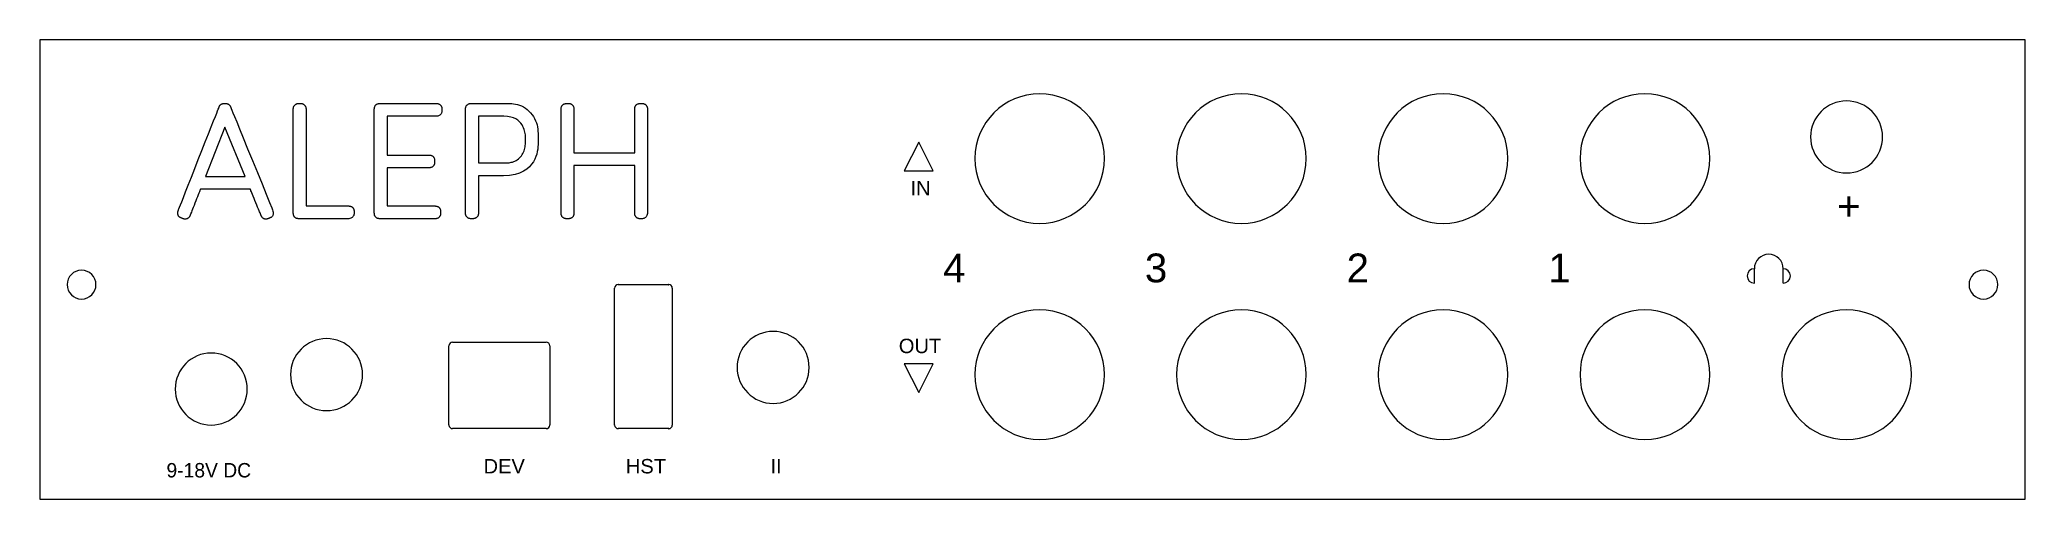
# Model space of a CAD drawing. Header units: inches. Extents: x 0 to 6.89, y 0 to 1.6.
import ezdxf
from ezdxf.enums import TextEntityAlignment as Align

# ---------------------------------------------------------------- set-up
doc = ezdxf.new("R2010")
doc.units = ezdxf.units.IN
doc.header["$MEASUREMENT"] = 0
doc.layers.add('CUT', color=4, linetype='Continuous', true_color=0x00ffff)
doc.layers.add('etch', color=7, linetype='Continuous', true_color=0xffffff)
doc.styles.add('textstyle0', font='')
doc.styles.add('textstyle1', font='')
doc.styles.add('textstyle10', font='')
doc.styles.add('textstyle2', font='')
doc.styles.add('textstyle3', font='')
doc.styles.add('textstyle4', font='')
doc.styles.add('textstyle5', font='')
doc.styles.add('textstyle6', font='')
doc.styles.add('textstyle7', font='')
doc.styles.add('textstyle8', font='')
doc.styles.add('textstyle9', font='')
doc.styles.get('textstyle0').set_extended_font_data('Arial')
doc.styles.get('textstyle1').set_extended_font_data('Arial')
doc.styles.get('textstyle10').set_extended_font_data('Arial')
doc.styles.get('textstyle2').set_extended_font_data('Arial')
doc.styles.get('textstyle3').set_extended_font_data('Arial')
doc.styles.get('textstyle4').set_extended_font_data('Arial')
doc.styles.get('textstyle5').set_extended_font_data('Andale Mono')
doc.styles.get('textstyle6').set_extended_font_data('Arial')
doc.styles.get('textstyle7').set_extended_font_data('Arial')
doc.styles.get('textstyle8').set_extended_font_data('Arial')
doc.styles.get('textstyle9').set_extended_font_data('Arial')

msp = doc.modelspace()

# ---------------------------------------------------------------- linework, layer by layer
at = {"layer": 'CUT'}
for points in [[(0, 1.595, 1), (0, 1.5945)], [(0.0003, 1.5948, 1), (-0.0003, 1.5948)], [(6.8902, 1.5948, 1), (6.8898, 1.5948)], [(6.89, 1.5945, 1), (6.89, 1.595)], [(3.47, 0.9573, 1), (3.47, 1.4073, 1), (3.47, 0.9573)], [(4.17, 0.9573, 1), (4.17, 1.4073, 1), (4.17, 0.9573)], [(4.87, 0.9573, 1), (4.87, 1.4073, 1), (4.87, 0.9573)], [(4.87, 0.9573, 1), (4.87, 1.4073, 1), (4.87, 0.9573)], [(5.57, 0.9573, 1), (5.57, 1.4073, 1), (5.57, 0.9573)], [(6.27, 1.1323, 1), (6.27, 1.3823, 1), (6.27, 1.1323)], [(0.145, 0.6948, 1), (0.145, 0.7948, 1), (0.145, 0.6948)], [(6.745, 0.6948, 1), (6.745, 0.7948, 1), (6.745, 0.6948)], [(1.9952, 0.7323, 1), (1.9948, 0.7323)], [(1.9948, 0.7323, 1), (1.9952, 0.7323)], [(2.0075, 0.7448, 0.414214), (1.995, 0.7323)], [(2.0075, 0.745, 1), (2.0075, 0.7445)], [(2.0075, 0.7445, 1), (2.0075, 0.745)], [(2.1825, 0.745, 1), (2.1825, 0.7445)], [(2.1825, 0.7445, 1), (2.1825, 0.745)], [(2.195, 0.7323, 0.414214), (2.1825, 0.7448)], [(2.1953, 0.7323, 1), (2.1947, 0.7323)], [(2.1947, 0.7323, 1), (2.1953, 0.7323)], [(3.47, 0.2073, 1), (3.47, 0.6573, 1), (3.47, 0.2073)], [(4.17, 0.2073, 1), (4.17, 0.6573, 1), (4.17, 0.2073)], [(4.87, 0.2073, 1), (4.87, 0.6573, 1), (4.87, 0.2073)], [(5.57, 0.2073, 1), (5.57, 0.6573, 1), (5.57, 0.2073)], [(5.57, 0.2073, 1), (5.57, 0.6573, 1), (5.57, 0.2073)], [(6.27, 0.2073, 1), (6.27, 0.6573, 1), (6.27, 0.2073)], [(0.995, 0.3073, 1), (0.995, 0.5573, 1), (0.995, 0.3073)], [(2.545, 0.3323, 1), (2.545, 0.5823, 1), (2.545, 0.3323)], [(0.595, 0.2573, 1), (0.595, 0.5073, 1), (0.595, 0.2573)], [(1.4203, 0.5323, 1), (1.4198, 0.5323)], [(1.4198, 0.5323, 1), (1.4203, 0.5323)], [(1.4325, 0.5448, 0.414214), (1.42, 0.5323)], [(1.4325, 0.545, 1), (1.4325, 0.5445)], [(1.4325, 0.5445, 1), (1.4325, 0.545)], [(1.7575, 0.545, 1), (1.7575, 0.5445)], [(1.7575, 0.5445, 1), (1.7575, 0.545)], [(1.77, 0.5323, 0.414214), (1.7575, 0.5448)], [(1.7703, 0.5323, 1), (1.7697, 0.5323)], [(1.7697, 0.5323, 1), (1.7703, 0.5323)], [(1.4203, 0.2573, 1), (1.4198, 0.2573)], [(1.4198, 0.2573, 1), (1.4203, 0.2573)], [(1.42, 0.2573, 0.414214), (1.4325, 0.2448)], [(1.4325, 0.245, 1), (1.4325, 0.2445)], [(1.4325, 0.2445, 1), (1.4325, 0.245)], [(1.7575, 0.245, 1), (1.7575, 0.2445)], [(1.7575, 0.2448, 0.414214), (1.77, 0.2573)], [(1.7575, 0.2445, 1), (1.7575, 0.245)], [(1.7703, 0.2573, 1), (1.7697, 0.2573)], [(1.7697, 0.2573, 1), (1.7703, 0.2573)], [(1.9952, 0.2573, 1), (1.9948, 0.2573)], [(1.9948, 0.2573, 1), (1.9952, 0.2573)], [(1.995, 0.2573, 0.414214), (2.0075, 0.2448)], [(2.0075, 0.245, 1), (2.0075, 0.2445)], [(2.0075, 0.2445, 1), (2.0075, 0.245)], [(2.1825, 0.245, 1), (2.1825, 0.2445)], [(2.1825, 0.2448, 0.414214), (2.195, 0.2573)], [(2.1825, 0.2445, 1), (2.1825, 0.245)], [(2.1953, 0.2573, 1), (2.1947, 0.2573)], [(2.1947, 0.2573, 1), (2.1953, 0.2573)], [(0, 0, 1), (0, -0.0005)], [(6.89, -0.0005, 1), (6.89, 0)], [(-0.0003, -0.0003, 1), (0.0003, -0.0003)], [(6.8898, -0.0003, 1), (6.8902, -0.0003)]]:
    msp.add_lwpolyline(points, format="xyb", dxfattribs=at)
for points in [[(6.89, 1.5948), (0, 1.5948)], [(0, 1.5948), (0, -0.0003)], [(6.89, -0.0003), (6.89, 1.5948)], [(1.995, 0.2573), (1.995, 0.7323)], [(2.0075, 0.7448), (2.1825, 0.7448)], [(2.195, 0.7323), (2.195, 0.2573)], [(1.42, 0.2573), (1.42, 0.5323)], [(1.4325, 0.5448), (1.7575, 0.5448)], [(1.77, 0.5323), (1.77, 0.2573)], [(1.7575, 0.2448), (1.4325, 0.2448)], [(2.1825, 0.2448), (2.0075, 0.2448)], [(0, -0.0003), (6.89, -0.0003)]]:
    msp.add_lwpolyline(points, dxfattribs=at)
at = {"layer": 'etch'}
for p, q in [((3.05, 1.2395), (3, 1.1395)), ((3.1, 1.1395), (3.05, 1.2395)), ((3, 1.1395), (3.1, 1.1395)), ((5.95, 0.75), (5.95, 0.8)), ((6.05, 0.75), (6.05, 0.8)), ((3.1, 0.47), (3, 0.47)), ((3, 0.47), (3.05, 0.37)), ((3.05, 0.37), (3.1, 0.47))]:
    msp.add_line(p, q, dxfattribs=at)
for points in [[(0.808, 1.004), (0.8093, 1.0002), (0.8101, 0.9968), (0.8104, 0.9937), (0.8103, 0.991), (0.8099, 0.9885), (0.8092, 0.9864), (0.8083, 0.9845), (0.8072, 0.9829), (0.806, 0.9814), (0.8048, 0.9802), (0.8036, 0.9791), (0.8024, 0.9782), (0.8011, 0.9774), (0.7998, 0.9767), (0.7985, 0.9761), (0.7971, 0.9755), (0.7958, 0.975), (0.7945, 0.9744), (0.7931, 0.9739), (0.7918, 0.9734), (0.7905, 0.9729), (0.7891, 0.9726), (0.7877, 0.9723), (0.7864, 0.9721), (0.785, 0.972), (0.7835, 0.972), (0.7821, 0.9722), (0.7807, 0.9725), (0.7793, 0.973), (0.7779, 0.9735), (0.7766, 0.9742), (0.7753, 0.9749), (0.7741, 0.9758), (0.7731, 0.9767), (0.7721, 0.9777), (0.7712, 0.9788), (0.7704, 0.9799), (0.7698, 0.981), (0.7692, 0.9821), (0.7687, 0.9831), (0.7683, 0.984), (0.7679, 0.9849), (0.7676, 0.9855), (0.7674, 0.9861), (0.7671, 0.9868), (0.7668, 0.9877), (0.7662, 0.989), (0.7655, 0.9909), (0.7644, 0.9935), (0.763, 0.9969), (0.7611, 1.0014), (0.7588, 1.0071), (0.7561, 1.0137), (0.7531, 1.021), (0.7499, 1.0287), (0.7467, 1.0365), (0.7436, 1.0441), (0.7407, 1.0513), (0.7381, 1.0576), (0.7359, 1.063), (0.7342, 1.0672), (0.7329, 1.0703), (0.732, 1.0726), (0.7313, 1.0741), (0.7309, 1.0751), (0.7307, 1.0756), (0.7307, 1.0758), (0.7306, 1.0758), (0.7306, 1.0758), (0.7303, 1.0758), (0.7295, 1.0758), (0.7279, 1.0758), (0.7252, 1.0758), (0.7212, 1.0758), (0.7155, 1.0758), (0.7078, 1.0758), (0.698, 1.0758), (0.686, 1.0758), (0.6724, 1.0758), (0.6577, 1.0758), (0.6425, 1.0758), (0.6274, 1.0758), (0.6129, 1.0758), (0.5995, 1.0758), (0.5879, 1.0758), (0.5785, 1.0758), (0.5713, 1.0758), (0.5659, 1.0758), (0.5621, 1.0758), (0.5597, 1.0758), (0.5583, 1.0758), (0.5576, 1.0758), (0.5574, 1.0758), (0.5574, 1.0758), (0.5573, 1.0758), (0.5572, 1.0755), (0.557, 1.075), (0.5566, 1.0739), (0.5559, 1.0722), (0.555, 1.0698), (0.5537, 1.0665), (0.5519, 1.0621), (0.5497, 1.0565), (0.5472, 1.05), (0.5443, 1.0428), (0.5413, 1.0352), (0.5382, 1.0274), (0.5352, 1.0198), (0.5324, 1.0126), (0.5299, 1.0062), (0.5277, 1.0007), (0.526, 0.9964), (0.5247, 0.9932), (0.5238, 0.9907), (0.5231, 0.989), (0.5226, 0.9878), (0.5223, 0.9869), (0.522, 0.9863), (0.5218, 0.9857), (0.5215, 0.985), (0.5212, 0.9842), (0.5208, 0.9832), (0.5203, 0.9822), (0.5197, 0.9811), (0.519, 0.98), (0.5183, 0.9789), (0.5174, 0.9778), (0.5164, 0.9768), (0.5153, 0.9759), (0.5141, 0.9751), (0.5128, 0.9743), (0.5114, 0.9737), (0.51, 0.9731), (0.5086, 0.9727), (0.5071, 0.9724), (0.5057, 0.9723), (0.5043, 0.9722), (0.5028, 0.9723), (0.5015, 0.9725), (0.5001, 0.9728), (0.4987, 0.9732), (0.4974, 0.9736), (0.496, 0.9741), (0.4947, 0.9745), (0.4934, 0.9751), (0.4921, 0.9756), (0.4907, 0.9761), (0.4894, 0.9767), (0.4882, 0.9773), (0.4869, 0.978), (0.4858, 0.9787), (0.4847, 0.9795), (0.4836, 0.9805), (0.4826, 0.9815), (0.4817, 0.9827), (0.4809, 0.9839), (0.4802, 0.9852), (0.4797, 0.9866), (0.4792, 0.988), (0.4788, 0.9895), (0.4786, 0.9909), (0.4785, 0.9924), (0.4785, 0.9938), (0.4786, 0.9952), (0.4788, 0.9965), (0.4791, 0.9977), (0.4794, 0.9989), (0.4797, 0.9999), (0.4801, 1.0008), (0.4804, 1.0016), (0.4806, 1.0023), (0.481, 1.0032), (0.4817, 1.005), (0.4829, 1.0082), (0.485, 1.0134), (0.4881, 1.0212), (0.4925, 1.0323), (0.4983, 1.0472), (0.5059, 1.0665), (0.5153, 1.0903), (0.5262, 1.1177), (0.5379, 1.1475), (0.5502, 1.1786), (0.5625, 1.2098), (0.5744, 1.24), (0.5854, 1.268), (0.5952, 1.2926), (0.6031, 1.3128), (0.6093, 1.3285), (0.614, 1.3402), (0.6173, 1.3486), (0.6195, 1.3543), (0.6209, 1.3577), (0.6216, 1.3596), (0.622, 1.3605), (0.6222, 1.3611), (0.6224, 1.3616), (0.6226, 1.3623), (0.623, 1.363), (0.6233, 1.3638), (0.6237, 1.3647), (0.6242, 1.3655), (0.6248, 1.3664), (0.6254, 1.3672), (0.6261, 1.368), (0.6268, 1.3688), (0.6276, 1.3695), (0.6284, 1.3702), (0.6293, 1.3708), (0.6303, 1.3714), (0.6312, 1.3719), (0.6322, 1.3723), (0.6332, 1.3727), (0.6343, 1.3729), (0.6353, 1.3732), (0.6364, 1.3733), (0.6374, 1.3734), (0.6385, 1.3735), (0.6396, 1.3735), (0.6407, 1.3735), (0.6418, 1.3735), (0.6428, 1.3735), (0.6439, 1.3735), (0.645, 1.3735), (0.646, 1.3735), (0.6471, 1.3734), (0.6481, 1.3733), (0.6491, 1.3731), (0.6502, 1.3729), (0.6512, 1.3726), (0.6522, 1.3722), (0.6532, 1.3718), (0.6541, 1.3713), (0.655, 1.3707), (0.6559, 1.3701), (0.6568, 1.3694), (0.6576, 1.3687), (0.6583, 1.3679), (0.659, 1.3671), (0.6596, 1.3663), (0.6602, 1.3655), (0.6607, 1.3646), (0.6611, 1.3638), (0.6615, 1.3631), (0.6618, 1.3624), (0.6621, 1.3618), (0.6623, 1.3612), (0.6626, 1.3606), (0.6631, 1.3593), (0.6644, 1.3562), (0.6667, 1.3506), (0.6703, 1.3416), (0.6758, 1.3283), (0.6833, 1.3098), (0.6933, 1.2852), (0.7061, 1.2538), (0.7214, 1.2165), (0.738, 1.1756), (0.755, 1.134), (0.7712, 1.0941), (0.7857, 1.0586), (0.7974, 1.03), (0.8052, 1.0109)], [(1.0688, 0.9735), (1.0656, 0.9735), (1.0569, 0.9735), (1.0438, 0.9735), (1.0275, 0.9735), (1.0092, 0.9735), (0.99, 0.9735), (0.971, 0.9735), (0.9535, 0.9735), (0.9386, 0.9735), (0.9268, 0.9735), (0.9179, 0.9735), (0.9113, 0.9735), (0.9067, 0.9735), (0.9037, 0.9735), (0.9018, 0.9735), (0.9008, 0.9735), (0.9, 0.9735), (0.8993, 0.9735), (0.8984, 0.9735), (0.8974, 0.9735), (0.8963, 0.9736), (0.8951, 0.9738), (0.8938, 0.974), (0.8925, 0.9743), (0.8912, 0.9747), (0.89, 0.9752), (0.8887, 0.9758), (0.8875, 0.9766), (0.8863, 0.9775), (0.8852, 0.9784), (0.8842, 0.9795), (0.8833, 0.9806), (0.8825, 0.9818), (0.8818, 0.9831), (0.8812, 0.9843), (0.8807, 0.9856), (0.8804, 0.9869), (0.8801, 0.9882), (0.88, 0.9894), (0.8799, 0.9906), (0.8798, 0.9916), (0.8798, 0.9926), (0.8798, 0.9934), (0.8798, 0.9941), (0.8798, 0.9951), (0.8798, 0.997), (0.8798, 1.0003), (0.8798, 1.0056), (0.8798, 1.0134), (0.8798, 1.0245), (0.8798, 1.0392), (0.8798, 1.0582), (0.8798, 1.0816), (0.8798, 1.1086), (0.8798, 1.1379), (0.8798, 1.1684), (0.8798, 1.1992), (0.8798, 1.229), (0.8798, 1.2568), (0.8798, 1.2815), (0.8798, 1.302), (0.8798, 1.318), (0.8798, 1.3302), (0.8798, 1.339), (0.8798, 1.345), (0.8798, 1.3489), (0.8798, 1.3512), (0.8798, 1.3524), (0.8798, 1.3531), (0.8798, 1.3539), (0.8798, 1.3548), (0.8798, 1.3558), (0.8799, 1.357), (0.8801, 1.3582), (0.8803, 1.3594), (0.8806, 1.3607), (0.881, 1.362), (0.8816, 1.3633), (0.8822, 1.3646), (0.883, 1.3658), (0.8839, 1.367), (0.8849, 1.3681), (0.886, 1.3691), (0.8871, 1.3701), (0.8883, 1.3709), (0.8896, 1.3716), (0.8908, 1.3722), (0.8921, 1.3726), (0.8935, 1.373), (0.8948, 1.3732), (0.8962, 1.3734), (0.8976, 1.3735), (0.899, 1.3735), (0.9004, 1.3735), (0.9018, 1.3735), (0.9032, 1.3735), (0.9046, 1.3735), (0.9061, 1.3735), (0.9074, 1.3734), (0.9088, 1.3732), (0.9102, 1.373), (0.9115, 1.3727), (0.9128, 1.3722), (0.9141, 1.3717), (0.9154, 1.371), (0.9166, 1.3701), (0.9177, 1.3692), (0.9188, 1.3682), (0.9198, 1.3671), (0.9207, 1.3659), (0.9215, 1.3647), (0.9221, 1.3634), (0.9227, 1.3622), (0.9231, 1.3608), (0.9234, 1.3595), (0.9237, 1.3583), (0.9238, 1.3571), (0.9239, 1.3559), (0.924, 1.3549), (0.924, 1.3539), (0.924, 1.3532), (0.924, 1.3525), (0.924, 1.3513), (0.924, 1.3493), (0.924, 1.3458), (0.924, 1.3403), (0.924, 1.3322), (0.924, 1.3211), (0.924, 1.3064), (0.924, 1.2875), (0.924, 1.2647), (0.924, 1.2388), (0.924, 1.2109), (0.924, 1.1821), (0.924, 1.1534), (0.924, 1.1258), (0.924, 1.1003), (0.924, 1.078), (0.924, 1.0598), (0.924, 1.0457), (0.924, 1.0352), (0.924, 1.0277), (0.924, 1.0227), (0.924, 1.0197), (0.924, 1.0183), (0.924, 1.0177), (0.924, 1.0177), (0.924, 1.0177), (0.9243, 1.0177), (0.9251, 1.0177), (0.9266, 1.0177), (0.929, 1.0177), (0.9326, 1.0177), (0.9375, 1.0177), (0.944, 1.0177), (0.9523, 1.0177), (0.9624, 1.0177), (0.9737, 1.0177), (0.9859, 1.0177), (0.9984, 1.0177), (1.0108, 1.0177), (1.0228, 1.0177), (1.0337, 1.0177), (1.0433, 1.0177), (1.051, 1.0177), (1.057, 1.0177), (1.0615, 1.0177), (1.0648, 1.0177), (1.0671, 1.0177), (1.0686, 1.0177), (1.0696, 1.0177), (1.0703, 1.0177), (1.0709, 1.0177), (1.0718, 1.0177), (1.0727, 1.0177), (1.0738, 1.0176), (1.0749, 1.0175), (1.0762, 1.0173), (1.0774, 1.0171), (1.0787, 1.0167), (1.08, 1.0163), (1.0813, 1.0157), (1.0825, 1.015), (1.0837, 1.0142), (1.0849, 1.0132), (1.0859, 1.0122), (1.0869, 1.0111), (1.0878, 1.01), (1.0885, 1.0088), (1.0892, 1.0075), (1.0897, 1.0062), (1.0901, 1.0049), (1.0904, 1.0036), (1.0906, 1.0022), (1.0907, 1.0008), (1.0908, 0.9994), (1.0909, 0.998), (1.0909, 0.9966), (1.0909, 0.9952), (1.0909, 0.9938), (1.0908, 0.9924), (1.0907, 0.9909), (1.0906, 0.9895), (1.0903, 0.988), (1.0899, 0.9865), (1.0894, 0.985), (1.0887, 0.9835), (1.0878, 0.9819), (1.0867, 0.9804), (1.0853, 0.9788), (1.0836, 0.9774), (1.0815, 0.9761), (1.0791, 0.9751), (1.0761, 0.9742), (1.0727, 0.9737)], [(1.3732, 1.3291), (1.3698, 1.3291), (1.3604, 1.3291), (1.3463, 1.3291), (1.329, 1.3291), (1.3096, 1.3291), (1.2894, 1.3291), (1.2699, 1.3291), (1.2523, 1.3291), (1.2377, 1.3291), (1.2266, 1.3291), (1.2183, 1.3291), (1.2125, 1.3291), (1.2087, 1.3291), (1.2065, 1.3291), (1.2055, 1.3291), (1.2051, 1.3291), (1.2051, 1.3291), (1.2051, 1.329), (1.2051, 1.3286), (1.2051, 1.3276), (1.2051, 1.3259), (1.2051, 1.3231), (1.2051, 1.3191), (1.2051, 1.3137), (1.2051, 1.3065), (1.2051, 1.2975), (1.2051, 1.287), (1.2051, 1.2755), (1.2051, 1.2635), (1.2051, 1.2514), (1.2051, 1.2397), (1.2051, 1.2289), (1.2051, 1.2195), (1.2051, 1.2117), (1.2051, 1.2058), (1.2051, 1.2014), (1.2051, 1.1983), (1.2051, 1.1963), (1.2051, 1.1952), (1.2051, 1.1946), (1.2051, 1.1945), (1.2051, 1.1945), (1.2052, 1.1945), (1.2057, 1.1945), (1.2067, 1.1945), (1.2086, 1.1945), (1.2115, 1.1945), (1.2158, 1.1945), (1.2216, 1.1945), (1.2293, 1.1945), (1.2389, 1.1945), (1.25, 1.1945), (1.2622, 1.1945), (1.2749, 1.1945), (1.2877, 1.1945), (1.3001, 1.1945), (1.3115, 1.1945), (1.3216, 1.1945), (1.3297, 1.1945), (1.336, 1.1945), (1.3407, 1.1945), (1.344, 1.1945), (1.3463, 1.1945), (1.3478, 1.1945), (1.3488, 1.1945), (1.3495, 1.1945), (1.3502, 1.1945), (1.3511, 1.1944), (1.3521, 1.1944), (1.3533, 1.1943), (1.3545, 1.1942), (1.3558, 1.194), (1.3571, 1.1937), (1.3585, 1.1933), (1.3598, 1.1928), (1.3612, 1.1921), (1.3624, 1.1913), (1.3637, 1.1904), (1.3648, 1.1894), (1.3659, 1.1883), (1.3668, 1.1871), (1.3677, 1.1858), (1.3684, 1.1845), (1.369, 1.1832), (1.3694, 1.1818), (1.3698, 1.1804), (1.37, 1.179), (1.3701, 1.1776), (1.3702, 1.1761), (1.3703, 1.1747), (1.3703, 1.1732), (1.3703, 1.1718), (1.3703, 1.1703), (1.3702, 1.1688), (1.3702, 1.1674), (1.37, 1.166), (1.3698, 1.1645), (1.3695, 1.1631), (1.3691, 1.1618), (1.3685, 1.1604), (1.3678, 1.1591), (1.367, 1.1579), (1.3661, 1.1567), (1.365, 1.1555), (1.3639, 1.1545), (1.3627, 1.1536), (1.3614, 1.1528), (1.3601, 1.1521), (1.3587, 1.1515), (1.3574, 1.1511), (1.356, 1.1508), (1.3547, 1.1505), (1.3535, 1.1504), (1.3523, 1.1503), (1.3513, 1.1503), (1.3504, 1.1503), (1.3496, 1.1503), (1.3489, 1.1503), (1.348, 1.1503), (1.3466, 1.1503), (1.3445, 1.1503), (1.3414, 1.1503), (1.337, 1.1503), (1.331, 1.1503), (1.3232, 1.1503), (1.3135, 1.1503), (1.3023, 1.1503), (1.2901, 1.1503), (1.2773, 1.1503), (1.2645, 1.1503), (1.2522, 1.1503), (1.2408, 1.1503), (1.2309, 1.1503), (1.2229, 1.1503), (1.2167, 1.1503), (1.2122, 1.1503), (1.209, 1.1503), (1.207, 1.1503), (1.2058, 1.1503), (1.2053, 1.1503), (1.2051, 1.1503), (1.2051, 1.1503), (1.2051, 1.1501), (1.2051, 1.1497), (1.2051, 1.1487), (1.2051, 1.1469), (1.2051, 1.1441), (1.2051, 1.14), (1.2051, 1.1344), (1.2051, 1.1272), (1.2051, 1.1181), (1.2051, 1.1077), (1.2051, 1.0963), (1.2051, 1.0845), (1.2051, 1.0726), (1.2051, 1.0612), (1.2051, 1.0506), (1.2051, 1.0414), (1.2051, 1.034), (1.2051, 1.0283), (1.2051, 1.0242), (1.2051, 1.0212), (1.2051, 1.0194), (1.2051, 1.0183), (1.2051, 1.0178), (1.2051, 1.0177), (1.2051, 1.0177), (1.2053, 1.0177), (1.2058, 1.0177), (1.2071, 1.0177), (1.2093, 1.0177), (1.2129, 1.0177), (1.2179, 1.0177), (1.2248, 1.0177), (1.2338, 1.0177), (1.245, 1.0177), (1.258, 1.0177), (1.272, 1.0177), (1.2867, 1.0177), (1.3013, 1.0177), (1.3154, 1.0177), (1.3284, 1.0177), (1.3397, 1.0177), (1.3488, 1.0177), (1.3558, 1.0177), (1.361, 1.0177), (1.3647, 1.0177), (1.3672, 1.0177), (1.3688, 1.0177), (1.3698, 1.0177), (1.3705, 1.0177), (1.3712, 1.0177), (1.3721, 1.0177), (1.3732, 1.0176), (1.3743, 1.0176), (1.3755, 1.0174), (1.3768, 1.0172), (1.3782, 1.0169), (1.3795, 1.0165), (1.3809, 1.0159), (1.3822, 1.0153), (1.3834, 1.0144), (1.3846, 1.0135), (1.3857, 1.0125), (1.3867, 1.0114), (1.3877, 1.0102), (1.3885, 1.0089), (1.3892, 1.0076), (1.3897, 1.0063), (1.3901, 1.0049), (1.3904, 1.0035), (1.3907, 1.0021), (1.3908, 1.0007), (1.3909, 0.9992), (1.3909, 0.9978), (1.3909, 0.9963), (1.3909, 0.9948), (1.3909, 0.9934), (1.3909, 0.9919), (1.3908, 0.9905), (1.3906, 0.989), (1.3904, 0.9876), (1.3901, 0.9862), (1.3897, 0.9849), (1.3892, 0.9835), (1.3885, 0.9822), (1.3876, 0.981), (1.3867, 0.9798), (1.3857, 0.9787), (1.3846, 0.9776), (1.3834, 0.9767), (1.3821, 0.9759), (1.3808, 0.9752), (1.3795, 0.9747), (1.3781, 0.9743), (1.3768, 0.974), (1.3755, 0.9737), (1.3743, 0.9736), (1.3731, 0.9735), (1.3721, 0.9735), (1.3712, 0.9735), (1.3705, 0.9735), (1.3697, 0.9735), (1.3686, 0.9735), (1.3668, 0.9735), (1.364, 0.9735), (1.3598, 0.9735), (1.3539, 0.9735), (1.3459, 0.9735), (1.3355, 0.9735), (1.3227, 0.9735), (1.3079, 0.9735), (1.2919, 0.9735), (1.2752, 0.9735), (1.2586, 0.9735), (1.2427, 0.9735), (1.2281, 0.9735), (1.2154, 0.9735), (1.2052, 0.9735), (1.1974, 0.9735), (1.1916, 0.9735), (1.1875, 0.9735), (1.1848, 0.9735), (1.1831, 0.9735), (1.182, 0.9735), (1.1813, 0.9735), (1.1806, 0.9735), (1.1797, 0.9735), (1.1786, 0.9735), (1.1775, 0.9736), (1.1762, 0.9738), (1.1749, 0.974), (1.1736, 0.9743), (1.1722, 0.9747), (1.1709, 0.9753), (1.1696, 0.976), (1.1684, 0.9768), (1.1672, 0.9777), (1.1661, 0.9788), (1.165, 0.9799), (1.1641, 0.9811), (1.1633, 0.9823), (1.1626, 0.9836), (1.1621, 0.985), (1.1617, 0.9863), (1.1614, 0.9876), (1.1612, 0.9889), (1.161, 0.9902), (1.161, 0.9913), (1.1609, 0.9923), (1.1609, 0.9932), (1.1609, 0.994), (1.1609, 0.9949), (1.1609, 0.9967), (1.1609, 0.9999), (1.1609, 1.0052), (1.1609, 1.0133), (1.1609, 1.0247), (1.1609, 1.0402), (1.1609, 1.0603), (1.1609, 1.0851), (1.1609, 1.1135), (1.1609, 1.1442), (1.1609, 1.1761), (1.1609, 1.2079), (1.1609, 1.2384), (1.1609, 1.2663), (1.1609, 1.2904), (1.1609, 1.3097), (1.1609, 1.3244), (1.1609, 1.3353), (1.1609, 1.3429), (1.1609, 1.3478), (1.1609, 1.3508), (1.1609, 1.3523), (1.1609, 1.3532), (1.1609, 1.354), (1.1609, 1.3549), (1.161, 1.3559), (1.1611, 1.3571), (1.1612, 1.3583), (1.1614, 1.3596), (1.1618, 1.3609), (1.1622, 1.3623), (1.1627, 1.3636), (1.1634, 1.3649), (1.1643, 1.3662), (1.1652, 1.3674), (1.1662, 1.3685), (1.1674, 1.3695), (1.1686, 1.3704), (1.1698, 1.3712), (1.1711, 1.3719), (1.1725, 1.3724), (1.1738, 1.3728), (1.1751, 1.3731), (1.1764, 1.3733), (1.1777, 1.3734), (1.1788, 1.3735), (1.1798, 1.3735), (1.1807, 1.3735), (1.1814, 1.3735), (1.1822, 1.3735), (1.1834, 1.3735), (1.1852, 1.3735), (1.1882, 1.3735), (1.1927, 1.3735), (1.1989, 1.3735), (1.2072, 1.3735), (1.2181, 1.3735), (1.2314, 1.3735), (1.2467, 1.3735), (1.2631, 1.3735), (1.2802, 1.3735), (1.2972, 1.3735), (1.3134, 1.3735), (1.3282, 1.3735), (1.341, 1.3735), (1.3512, 1.3735), (1.359, 1.3735), (1.3648, 1.3735), (1.3688, 1.3735), (1.3715, 1.3735), (1.3732, 1.3735), (1.3742, 1.3735), (1.375, 1.3735), (1.3757, 1.3735), (1.3766, 1.3735), (1.3777, 1.3735), (1.3788, 1.3734), (1.3801, 1.3733), (1.3814, 1.373), (1.3827, 1.3727), (1.3841, 1.3723), (1.3855, 1.3717), (1.3868, 1.371), (1.388, 1.3702), (1.3892, 1.3692), (1.3904, 1.3682), (1.3914, 1.3671), (1.3924, 1.3659), (1.3932, 1.3646), (1.3939, 1.3633), (1.3944, 1.362), (1.3948, 1.3606), (1.3951, 1.3592), (1.3953, 1.3578), (1.3955, 1.3563), (1.3955, 1.3549), (1.3956, 1.3534), (1.3956, 1.352), (1.3956, 1.3505), (1.3955, 1.349), (1.3955, 1.3475), (1.3953, 1.3461), (1.3951, 1.3445), (1.3948, 1.343), (1.3943, 1.3414), (1.3936, 1.3398), (1.3927, 1.3382), (1.3916, 1.3365), (1.3902, 1.3349), (1.3885, 1.3334), (1.3864, 1.332), (1.3838, 1.3308), (1.3808, 1.3299), (1.3773, 1.3293)], [(1.609, 1.1229), (1.6073, 1.1229), (1.6028, 1.1229), (1.596, 1.1229), (1.5875, 1.1229), (1.5779, 1.1229), (1.5679, 1.1229), (1.558, 1.1229), (1.5489, 1.1229), (1.5412, 1.1229), (1.535, 1.1229), (1.5304, 1.1229), (1.527, 1.1229), (1.5247, 1.1229), (1.5232, 1.1229), (1.5224, 1.1229), (1.5221, 1.1229), (1.522, 1.1229), (1.522, 1.1229), (1.522, 1.1228), (1.522, 1.1223), (1.522, 1.1212), (1.522, 1.1195), (1.522, 1.1168), (1.522, 1.1129), (1.522, 1.1078), (1.522, 1.1011), (1.522, 1.0928), (1.522, 1.0833), (1.522, 1.0728), (1.522, 1.0619), (1.522, 1.0509), (1.522, 1.0402), (1.522, 1.0301), (1.522, 1.0212), (1.522, 1.0137), (1.522, 1.0079), (1.522, 1.0034), (1.522, 1.0001), (1.522, 0.9977), (1.522, 0.9962), (1.522, 0.9951), (1.522, 0.9943), (1.522, 0.9937), (1.522, 0.9929), (1.522, 0.992), (1.522, 0.991), (1.5219, 0.9899), (1.5217, 0.9887), (1.5215, 0.9874), (1.5212, 0.9861), (1.5208, 0.9848), (1.5202, 0.9836), (1.5196, 0.9823), (1.5188, 0.9811), (1.5179, 0.9799), (1.5169, 0.9789), (1.5158, 0.9778), (1.5146, 0.9769), (1.5134, 0.9761), (1.5121, 0.9754), (1.5108, 0.9749), (1.5095, 0.9744), (1.5082, 0.9741), (1.5068, 0.9738), (1.5054, 0.9737), (1.504, 0.9736), (1.5026, 0.9735), (1.5012, 0.9735), (1.4998, 0.9735), (1.4984, 0.9735), (1.497, 0.9735), (1.4956, 0.9736), (1.4942, 0.9736), (1.4928, 0.9738), (1.4915, 0.974), (1.4901, 0.9743), (1.4888, 0.9747), (1.4875, 0.9753), (1.4863, 0.9759), (1.4851, 0.9767), (1.4839, 0.9776), (1.4828, 0.9786), (1.4818, 0.9797), (1.4809, 0.9808), (1.4801, 0.982), (1.4794, 0.9833), (1.4789, 0.9845), (1.4784, 0.9858), (1.4781, 0.9871), (1.4779, 0.9884), (1.4777, 0.9896), (1.4776, 0.9908), (1.4776, 0.9918), (1.4776, 0.9927), (1.4776, 0.9935), (1.4776, 0.9942), (1.4776, 0.9953), (1.4776, 0.9974), (1.4776, 1.001), (1.4776, 1.0067), (1.4776, 1.015), (1.4776, 1.0266), (1.4776, 1.042), (1.4776, 1.0617), (1.4776, 1.0858), (1.4776, 1.1132), (1.4776, 1.1428), (1.4776, 1.1735), (1.4776, 1.2042), (1.4776, 1.2338), (1.4776, 1.2612), (1.4776, 1.2853), (1.4776, 1.3051), (1.4776, 1.3205), (1.4776, 1.332), (1.4776, 1.3404), (1.4776, 1.3461), (1.4776, 1.3496), (1.4776, 1.3517), (1.4776, 1.3528), (1.4776, 1.3535), (1.4776, 1.3543), (1.4776, 1.3552), (1.4776, 1.3563), (1.4777, 1.3574), (1.4779, 1.3586), (1.4781, 1.3599), (1.4784, 1.3612), (1.4789, 1.3625), (1.4794, 1.3638), (1.4801, 1.365), (1.4809, 1.3662), (1.4818, 1.3674), (1.4828, 1.3684), (1.4839, 1.3694), (1.4851, 1.3703), (1.4863, 1.3711), (1.4875, 1.3718), (1.4888, 1.3723), (1.4901, 1.3727), (1.4914, 1.373), (1.4927, 1.3733), (1.4939, 1.3734), (1.495, 1.3735), (1.496, 1.3735), (1.4969, 1.3735), (1.4977, 1.3735), (1.4983, 1.3735), (1.499, 1.3735), (1.5, 1.3735), (1.5014, 1.3735), (1.5034, 1.3735), (1.5062, 1.3735), (1.51, 1.3735), (1.515, 1.3735), (1.5214, 1.3735), (1.5291, 1.3735), (1.5378, 1.3735), (1.5471, 1.3735), (1.5567, 1.3735), (1.5663, 1.3735), (1.5754, 1.3735), (1.5838, 1.3735), (1.5912, 1.3735), (1.5971, 1.3735), (1.6018, 1.3735), (1.6055, 1.3735), (1.6085, 1.3735), (1.6111, 1.3735), (1.6135, 1.3735), (1.616, 1.3735), (1.6189, 1.3735), (1.6225, 1.3735), (1.6269, 1.3735), (1.632, 1.3734), (1.6378, 1.373), (1.644, 1.3724), (1.6507, 1.3714), (1.6575, 1.3699), (1.6645, 1.3678), (1.6715, 1.3651), (1.6784, 1.3616), (1.685, 1.3574), (1.6914, 1.3525), (1.6975, 1.347), (1.7031, 1.3411), (1.7083, 1.3347), (1.713, 1.328), (1.7171, 1.3211), (1.7206, 1.3139), (1.7233, 1.3067), (1.7255, 1.2995), (1.7271, 1.2921), (1.7282, 1.2847), (1.7289, 1.2773), (1.7293, 1.2697), (1.7296, 1.2621), (1.7296, 1.2544), (1.7296, 1.2466), (1.7296, 1.2388), (1.7294, 1.2309), (1.7289, 1.2229), (1.728, 1.2147), (1.7265, 1.2064), (1.7244, 1.198), (1.7215, 1.1893), (1.7177, 1.1805), (1.7129, 1.1715), (1.7068, 1.1625), (1.6992, 1.1537), (1.6899, 1.1455), (1.6786, 1.1382), (1.6651, 1.1319), (1.6492, 1.1271), (1.6305, 1.124)], [(1.6107, 1.3291), (1.6092, 1.3291), (1.6051, 1.3291), (1.5989, 1.3291), (1.5911, 1.3291), (1.5823, 1.3291), (1.5728, 1.3291), (1.5632, 1.3291), (1.5541, 1.3291), (1.5459, 1.3291), (1.5391, 1.3291), (1.5337, 1.3291), (1.5296, 1.3291), (1.5266, 1.3291), (1.5245, 1.3291), (1.5232, 1.3291), (1.5225, 1.3291), (1.5221, 1.3291), (1.522, 1.3291), (1.522, 1.3291), (1.522, 1.3289), (1.522, 1.3285), (1.522, 1.3276), (1.522, 1.3259), (1.522, 1.3232), (1.522, 1.3195), (1.522, 1.3144), (1.522, 1.3077), (1.522, 1.2993), (1.522, 1.2892), (1.522, 1.2777), (1.522, 1.2653), (1.522, 1.2523), (1.522, 1.2392), (1.522, 1.2263), (1.522, 1.2142), (1.522, 1.2032), (1.522, 1.1937), (1.522, 1.186), (1.522, 1.18), (1.522, 1.1754), (1.522, 1.1721), (1.522, 1.1699), (1.522, 1.1685), (1.522, 1.1678), (1.522, 1.1675), (1.522, 1.1674), (1.522, 1.1674), (1.5222, 1.1674), (1.5225, 1.1674), (1.5231, 1.1674), (1.5241, 1.1674), (1.5257, 1.1674), (1.5279, 1.1674), (1.5309, 1.1674), (1.5348, 1.1674), (1.5396, 1.1674), (1.5453, 1.1674), (1.5517, 1.1674), (1.5585, 1.1674), (1.5655, 1.1674), (1.5725, 1.1674), (1.5793, 1.1674), (1.5857, 1.1674), (1.5914, 1.1674), (1.5962, 1.1674), (1.6001, 1.1674), (1.6032, 1.1674), (1.6056, 1.1674), (1.6076, 1.1674), (1.6093, 1.1674), (1.6108, 1.1674), (1.6124, 1.1674), (1.6141, 1.1674), (1.6162, 1.1674), (1.6187, 1.1674), (1.6217, 1.1675), (1.625, 1.1677), (1.6286, 1.168), (1.6324, 1.1685), (1.6364, 1.1693), (1.6406, 1.1703), (1.6447, 1.1717), (1.6489, 1.1735), (1.653, 1.1757), (1.657, 1.1783), (1.6609, 1.1813), (1.6646, 1.1846), (1.668, 1.1882), (1.6712, 1.1921), (1.6741, 1.1962), (1.6767, 1.2004), (1.679, 1.2048), (1.6808, 1.2092), (1.6822, 1.2138), (1.6833, 1.2184), (1.6842, 1.223), (1.6847, 1.2277), (1.6851, 1.2324), (1.6853, 1.2371), (1.6854, 1.2418), (1.6854, 1.2464), (1.6854, 1.251), (1.6854, 1.2556), (1.6853, 1.2601), (1.685, 1.2647), (1.6845, 1.2693), (1.6837, 1.274), (1.6826, 1.2788), (1.6811, 1.2838), (1.6791, 1.2889), (1.6766, 1.2942), (1.6735, 1.2997), (1.6696, 1.3051), (1.6648, 1.3104), (1.6591, 1.3154), (1.6522, 1.3199), (1.6441, 1.3236), (1.6345, 1.3265), (1.6234, 1.3284)], [(2.1088, 0.9956), (2.1085, 0.9915), (2.108, 0.988), (2.1071, 0.985), (2.1059, 0.9825), (2.1046, 0.9804), (2.1031, 0.9787), (2.1015, 0.9774), (2.0999, 0.9763), (2.0983, 0.9754), (2.0967, 0.9748), (2.0951, 0.9743), (2.0936, 0.9739), (2.0921, 0.9737), (2.0906, 0.9736), (2.0891, 0.9735), (2.0877, 0.9735), (2.0862, 0.9735), (2.0847, 0.9735), (2.0833, 0.9735), (2.0818, 0.9736), (2.0804, 0.9737), (2.079, 0.9739), (2.0776, 0.9742), (2.0762, 0.9746), (2.0749, 0.9751), (2.0736, 0.9758), (2.0723, 0.9766), (2.0711, 0.9775), (2.07, 0.9785), (2.0689, 0.9796), (2.068, 0.9807), (2.0672, 0.982), (2.0664, 0.9832), (2.0659, 0.9846), (2.0654, 0.9859), (2.0651, 0.9873), (2.0649, 0.9886), (2.0647, 0.9898), (2.0646, 0.991), (2.0646, 0.992), (2.0646, 0.993), (2.0646, 0.9937), (2.0646, 0.9944), (2.0646, 0.9953), (2.0646, 0.9967), (2.0646, 0.999), (2.0646, 1.0023), (2.0646, 1.007), (2.0646, 1.0134), (2.0646, 1.0218), (2.0646, 1.0325), (2.0646, 1.0449), (2.0646, 1.0586), (2.0646, 1.073), (2.0646, 1.0876), (2.0646, 1.1018), (2.0646, 1.1149), (2.0646, 1.1266), (2.0646, 1.1362), (2.0646, 1.1436), (2.0646, 1.1491), (2.0646, 1.153), (2.0646, 1.1556), (2.0646, 1.1571), (2.0646, 1.1578), (2.0646, 1.1581), (2.0646, 1.1581), (2.0644, 1.1581), (2.0639, 1.1581), (2.0625, 1.1581), (2.06, 1.1581), (2.056, 1.1581), (2.05, 1.1581), (2.0418, 1.1581), (2.031, 1.1581), (2.0173, 1.1581), (2.0012, 1.1581), (1.9835, 1.1581), (1.9648, 1.1581), (1.9459, 1.1581), (1.9275, 1.1581), (1.9103, 1.1581), (1.895, 1.1581), (1.8825, 1.1581), (1.8727, 1.1581), (1.8654, 1.1581), (1.8603, 1.1581), (1.8569, 1.1581), (1.8548, 1.1581), (1.8538, 1.1581), (1.8535, 1.1581), (1.8535, 1.1581), (1.8535, 1.158), (1.8535, 1.1576), (1.8535, 1.1566), (1.8535, 1.1547), (1.8535, 1.1517), (1.8535, 1.1472), (1.8535, 1.1409), (1.8535, 1.1327), (1.8535, 1.1222), (1.8535, 1.1099), (1.8535, 1.0963), (1.8535, 1.0819), (1.8535, 1.0674), (1.8535, 1.0531), (1.8535, 1.0399), (1.8535, 1.0281), (1.8535, 1.0183), (1.8535, 1.0107), (1.8535, 1.005), (1.8535, 1.0008), (1.8535, 0.998), (1.8535, 0.9961), (1.8535, 0.9949), (1.8535, 0.9942), (1.8535, 0.9935), (1.8535, 0.9926), (1.8535, 0.9916), (1.8534, 0.9905), (1.8533, 0.9893), (1.8531, 0.9881), (1.8528, 0.9867), (1.8525, 0.9854), (1.852, 0.9841), (1.8513, 0.9827), (1.8506, 0.9815), (1.8497, 0.9803), (1.8487, 0.9791), (1.8476, 0.9781), (1.8465, 0.9771), (1.8452, 0.9762), (1.8439, 0.9755), (1.8426, 0.9749), (1.8413, 0.9744), (1.8399, 0.9741), (1.8385, 0.9738), (1.8371, 0.9737), (1.8356, 0.9736), (1.8342, 0.9735), (1.8327, 0.9735), (1.8313, 0.9735), (1.8298, 0.9735), (1.8283, 0.9735), (1.8269, 0.9736), (1.8255, 0.9737), (1.824, 0.9739), (1.8226, 0.9741), (1.8213, 0.9745), (1.8199, 0.975), (1.8186, 0.9756), (1.8173, 0.9764), (1.8161, 0.9772), (1.815, 0.9782), (1.8139, 0.9793), (1.8129, 0.9805), (1.8121, 0.9817), (1.8113, 0.983), (1.8107, 0.9843), (1.8102, 0.9856), (1.8099, 0.987), (1.8096, 0.9883), (1.8095, 0.9895), (1.8094, 0.9907), (1.8093, 0.9918), (1.8093, 0.9928), (1.8093, 0.9936), (1.8093, 0.9943), (1.8093, 0.9956), (1.8093, 0.9979), (1.8093, 1.002), (1.8093, 1.0085), (1.8093, 1.018), (1.8093, 1.0312), (1.8093, 1.0486), (1.8093, 1.0709), (1.8093, 1.0974), (1.8093, 1.1269), (1.8093, 1.1583), (1.8093, 1.1902), (1.8093, 1.2215), (1.8093, 1.2509), (1.8093, 1.2772), (1.8093, 1.2993), (1.8093, 1.3165), (1.8093, 1.3295), (1.8093, 1.3388), (1.8093, 1.3452), (1.8093, 1.3492), (1.8093, 1.3515), (1.8093, 1.3527), (1.8093, 1.3535), (1.8093, 1.3543), (1.8093, 1.3553), (1.8094, 1.3564), (1.8095, 1.3576), (1.8096, 1.3588), (1.8099, 1.3601), (1.8103, 1.3615), (1.8107, 1.3628), (1.8114, 1.3641), (1.8121, 1.3654), (1.813, 1.3666), (1.8139, 1.3678), (1.815, 1.3689), (1.8162, 1.3698), (1.8174, 1.3707), (1.8186, 1.3715), (1.82, 1.3721), (1.8213, 1.3726), (1.8227, 1.3729), (1.8241, 1.3732), (1.8255, 1.3734), (1.827, 1.3735), (1.8284, 1.3735), (1.8299, 1.3735), (1.8313, 1.3735), (1.8328, 1.3735), (1.8342, 1.3735), (1.8357, 1.3735), (1.8371, 1.3734), (1.8386, 1.3732), (1.84, 1.373), (1.8413, 1.3726), (1.8427, 1.3721), (1.844, 1.3715), (1.8453, 1.3708), (1.8465, 1.3699), (1.8477, 1.3689), (1.8487, 1.3679), (1.8497, 1.3667), (1.8506, 1.3655), (1.8514, 1.3642), (1.852, 1.3629), (1.8525, 1.3616), (1.8528, 1.3602), (1.8531, 1.3589), (1.8533, 1.3577), (1.8534, 1.3565), (1.8535, 1.3554), (1.8535, 1.3544), (1.8535, 1.3536), (1.8535, 1.3529), (1.8535, 1.3521), (1.8535, 1.351), (1.8535, 1.3492), (1.8535, 1.3465), (1.8535, 1.3427), (1.8535, 1.3374), (1.8535, 1.3303), (1.8535, 1.3213), (1.8535, 1.3104), (1.8535, 1.2982), (1.8535, 1.2851), (1.8535, 1.2718), (1.8535, 1.2586), (1.8535, 1.2462), (1.8535, 1.235), (1.8535, 1.2255), (1.8535, 1.2181), (1.8535, 1.2124), (1.8535, 1.2084), (1.8535, 1.2056), (1.8535, 1.2039), (1.8535, 1.203), (1.8535, 1.2027), (1.8535, 1.2026), (1.8535, 1.2026), (1.8539, 1.2026), (1.8549, 1.2026), (1.857, 1.2026), (1.8605, 1.2026), (1.8657, 1.2026), (1.8731, 1.2026), (1.883, 1.2026), (1.8957, 1.2026), (1.911, 1.2026), (1.9282, 1.2026), (1.9467, 1.2026), (1.9656, 1.2026), (1.9843, 1.2026), (2.002, 1.2026), (2.018, 1.2026), (2.0315, 1.2026), (2.0422, 1.2026), (2.0503, 1.2026), (2.0562, 1.2026), (2.0602, 1.2026), (2.0626, 1.2026), (2.0639, 1.2026), (2.0645, 1.2026), (2.0646, 1.2026), (2.0646, 1.2026), (2.0646, 1.2029), (2.0646, 1.2036), (2.0646, 1.205), (2.0646, 1.2074), (2.0646, 1.211), (2.0646, 1.2162), (2.0646, 1.223), (2.0646, 1.2319), (2.0646, 1.2426), (2.0646, 1.2548), (2.0646, 1.2678), (2.0646, 1.2811), (2.0646, 1.2943), (2.0646, 1.3068), (2.0646, 1.3181), (2.0646, 1.3278), (2.0646, 1.3354), (2.0646, 1.3412), (2.0646, 1.3455), (2.0646, 1.3485), (2.0646, 1.3505), (2.0646, 1.3518), (2.0646, 1.3526), (2.0646, 1.3533), (2.0646, 1.3541), (2.0646, 1.355), (2.0646, 1.3561), (2.0647, 1.3573), (2.0649, 1.3585), (2.0651, 1.3598), (2.0654, 1.3612), (2.0659, 1.3625), (2.0665, 1.3639), (2.0672, 1.3651), (2.068, 1.3664), (2.069, 1.3675), (2.07, 1.3686), (2.0712, 1.3696), (2.0724, 1.3705), (2.0736, 1.3713), (2.0749, 1.372), (2.0763, 1.3725), (2.0777, 1.3729), (2.0791, 1.3731), (2.0805, 1.3733), (2.0819, 1.3735), (2.0834, 1.3735), (2.0848, 1.3735), (2.0863, 1.3735), (2.0877, 1.3735), (2.0892, 1.3735), (2.0906, 1.3735), (2.0921, 1.3734), (2.0935, 1.3732), (2.0949, 1.373), (2.0963, 1.3727), (2.0977, 1.3722), (2.099, 1.3717), (2.1003, 1.3709), (2.1015, 1.3701), (2.1027, 1.3692), (2.1038, 1.3681), (2.1048, 1.367), (2.1057, 1.3658), (2.1065, 1.3645), (2.1071, 1.3632), (2.1076, 1.3619), (2.108, 1.3605), (2.1083, 1.3592), (2.1085, 1.3579), (2.1086, 1.3567), (2.1087, 1.3556), (2.1087, 1.3546), (2.1088, 1.3537), (2.1088, 1.353), (2.1088, 1.3517), (2.1088, 1.3491), (2.1088, 1.3441), (2.1088, 1.3358), (2.1088, 1.3233), (2.1088, 1.3056), (2.1088, 1.2818), (2.1088, 1.2509), (2.1088, 1.2136), (2.1088, 1.1722), (2.1088, 1.1297), (2.1088, 1.0888), (2.1088, 1.0521), (2.1088, 1.0226), (2.1088, 1.0028)]]:
    msp.add_lwpolyline(points, close=True, dxfattribs=at)
msp.add_lwpolyline([(0.7126, 1.1203), (0.6425, 1.2919), (0.5748, 1.1203), (0.7126, 1.1203)], dxfattribs=at)
for centre, radius, start, end in [((6, 0.8), 0.05, 0, 180), ((5.95, 0.775), 0.025, 90, 270), ((6.05, 0.775), 0.025, 270, 90)]:
    msp.add_arc(centre, radius, start, end, dxfattribs=at)

# ---------------------------------------------------------------- texts
for s, height, style, p in [('IN', 0.05, 'textstyle9', (3.0215, 1.1048)), ('+', 0.1, 'textstyle4', (6.2373, 1.0679)), ('4', 0.1, 'textstyle0', (3.135, 0.8527)), ('3', 0.1, 'textstyle1', (3.835, 0.8527)), ('2', 0.1, 'textstyle2', (4.535, 0.8527)), ('1', 0.1, 'textstyle3', (5.235, 0.8527)), ('OUT', 0.05, 'textstyle10', (2.981, 0.5569)), ('DEV', 0.05, 'textstyle6', (1.5399, 0.1394)), ('HST', 0.05, 'textstyle7', (2.0337, 0.1394)), ('II', 0.05, 'textstyle8', (2.5356, 0.1394)), ('9-18V DC', 0.05, 'textstyle5', (0.4397, 0.1254))]:
    msp.add_text(s, height=height, dxfattribs=dict(at, style=style)).set_placement(p, align=Align.TOP_LEFT)

doc.saveas('drawing.dxf')
